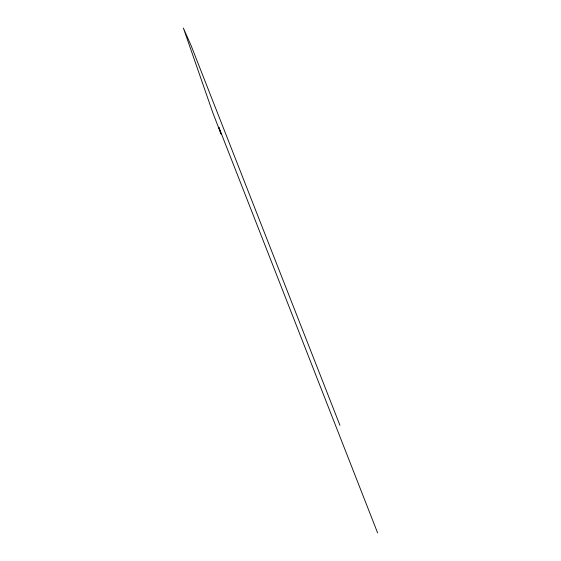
<?xml version="1.0" encoding="UTF-8"?>
<svg xmlns="http://www.w3.org/2000/svg" width="561" height="561" viewBox="0 0 561 561"><rect width="100%" height="100%" fill="white"/><g stroke="black" fill="none" stroke-linecap="round" stroke-linejoin="round"><path stroke-width="0.84" d="M339.952 425.35L191.147 45.707L183.377 28.05L212.928 113.056L220.249 131.961C223.425 140.117 216.469 121.176 219.603 129.226L377.63 532.95"/></g></svg>
